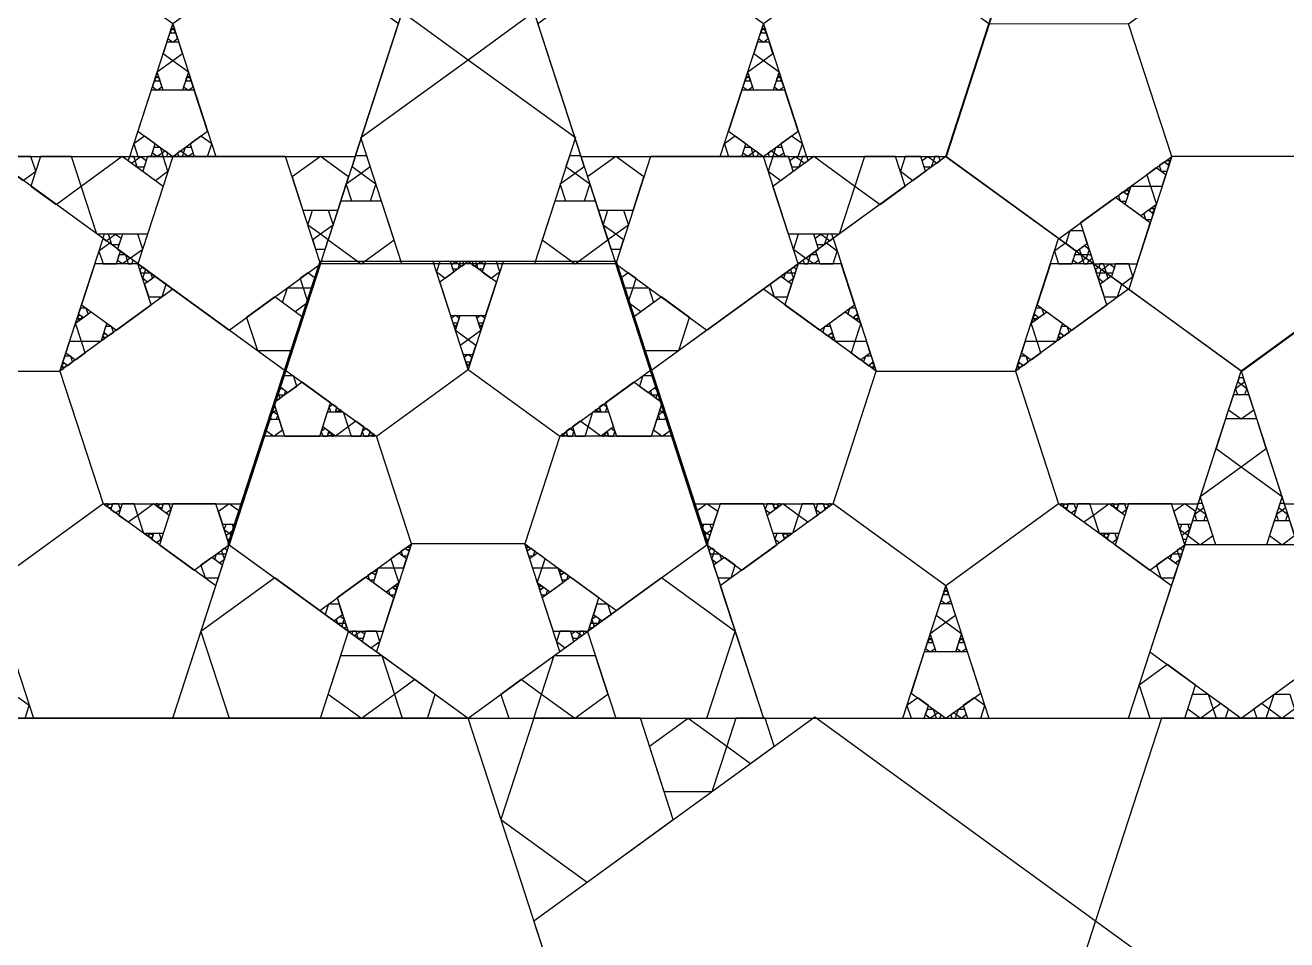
# Model space of a CAD drawing. Header units: inches. Extents: x -578 to 126, y -85 to 118.
# Drawn here: x -349.95 to -327.31, y -20.01 to -3.6 of the extents above; entities that cross this region are included whole.
import ezdxf

# ---------------------------------------------------------------- set-up
doc = ezdxf.new("R2010")
doc.units = ezdxf.units.IN
doc.header["$MEASUREMENT"] = 0
doc.layers.add('drawing', color=7, linetype='Continuous')

msp = doc.modelspace()

# ---------------------------------------------------------------- linework, layer by layer
for points in [[(-324.85, 0.275), (-322.825, -5.956), (-328.125, -9.807), (-333.425, -5.956), (-331.401, 0.275)], [(-328.123, -2.104), (-326.097, -3.572), (-326.868, -5.953), (-329.37, -5.956), (-330.146, -3.577)], [(-351.828, -9.806), (-349.325, -9.806), (-348.552, -12.186), (-350.577, -13.657), (-352.601, -12.186)], [(-340.355, -10.972), (-340.984, -12.906), (-343.018, -12.906), (-343.647, -10.972), (-342.001, -9.776)], [(-332.174, -9.807), (-331.401, -12.186), (-333.425, -13.657), (-335.45, -12.186), (-334.676, -9.807)]]:
    msp.add_lwpolyline(points, close=True)
at = {"layer": 'drawing'}
for points in [[(-305.674, 26.668), (-342.001, 53.061), (-378.328, 26.668), (-364.452, -16.037), (-319.55, -16.037)], [(-305.674, 26.668), (-342.001, 53.061), (-378.328, 26.668), (-364.452, -16.037), (-319.55, -16.037)], [(-355.877, 10.356), (-369.752, 0.275), (-364.452, -16.037), (-347.301, -16.037), (-342.001, 0.275)], [(-355.877, 10.356), (-369.752, 0.275), (-364.452, -16.037), (-347.301, -16.037), (-342.001, 0.275)], [(-342.001, 0.275), (-336.701, -16.037), (-319.55, -16.037), (-314.249, 0.275), (-328.125, 10.356)], [(-328.125, 10.356), (-342.001, 0.275), (-336.701, -16.037), (-319.55, -16.037), (-314.249, 0.275)], [(-350.577, -5.956), (-344.025, -5.956), (-342.001, 0.275), (-347.301, 4.126), (-352.601, 0.275)], [(-350.577, -5.956), (-344.025, -5.956), (-342.001, 0.275), (-347.301, 4.126), (-352.601, 0.275)], [(-331.401, 0.275), (-336.701, 4.126), (-342.001, 0.275), (-339.977, -5.956), (-333.425, -5.956)], [(-331.401, 0.275), (-336.701, 4.126), (-342.001, 0.275), (-339.977, -5.956), (-333.425, -5.956)], [(-331.402, 0.273), (-333.419, -5.96), (-328.115, -9.805), (-322.819, -5.949), (-324.85, 0.28)], [(-343.182, -3.36), (-342.001, -4.218), (-340.819, -3.36), (-341.271, -1.971), (-342.731, -1.971)], [(-349.325, -2.105), (-351.35, -3.576), (-350.577, -5.956), (-348.074, -5.956), (-347.301, -3.576)], [(-347.301, -3.576), (-346.528, -5.956), (-344.025, -5.956), (-343.252, -3.576), (-345.277, -2.105)], [(-338.725, -2.105), (-340.75, -3.576), (-339.977, -5.956), (-337.474, -5.956), (-336.701, -3.576)], [(-336.701, -3.576), (-335.928, -5.956), (-333.425, -5.956), (-332.652, -3.576), (-334.676, -2.105)], [(-347.325, -3.649), (-347.301, -3.666), (-347.277, -3.649), (-347.286, -3.621), (-347.316, -3.621)], [(-336.725, -3.649), (-336.701, -3.666), (-336.677, -3.649), (-336.686, -3.621), (-336.716, -3.621)], [(-330.146, -3.577), (-332.649, -3.579), (-333.419, -5.96), (-331.393, -7.429), (-329.37, -5.956)], [(-347.387, -3.841), (-347.301, -3.904), (-347.215, -3.841), (-347.248, -3.74), (-347.354, -3.74)], [(-347.34, -3.694), (-347.301, -3.666), (-347.262, -3.694), (-347.277, -3.74), (-347.325, -3.74)], [(-336.787, -3.841), (-336.701, -3.904), (-336.615, -3.841), (-336.648, -3.74), (-336.754, -3.74)], [(-336.74, -3.694), (-336.701, -3.666), (-336.662, -3.694), (-336.677, -3.74), (-336.725, -3.74)], [(-347.473, -4.106), (-347.301, -4.231), (-347.129, -4.106), (-347.194, -3.904), (-347.408, -3.904)], [(-336.873, -4.106), (-336.701, -4.231), (-336.529, -4.106), (-336.594, -3.904), (-336.807, -3.904)], [(-347.582, -4.436), (-347.301, -4.231), (-347.02, -4.436), (-347.127, -4.766), (-347.475, -4.766)], [(-343.927, -5.617), (-342.001, -4.218), (-340.075, -5.617), (-340.811, -7.881), (-343.191, -7.881)], [(-336.982, -4.436), (-336.701, -4.231), (-336.42, -4.436), (-336.527, -4.766), (-336.875, -4.766)], [(-347.62, -4.556), (-347.581, -4.528), (-347.542, -4.556), (-347.557, -4.602), (-347.605, -4.602)], [(-347.605, -4.511), (-347.581, -4.528), (-347.557, -4.511), (-347.566, -4.483), (-347.596, -4.483)], [(-347.06, -4.556), (-347.021, -4.528), (-346.982, -4.556), (-346.997, -4.602), (-347.045, -4.602)], [(-347.045, -4.511), (-347.021, -4.528), (-346.997, -4.511), (-347.006, -4.483), (-347.036, -4.483)], [(-337.02, -4.556), (-336.981, -4.528), (-336.942, -4.556), (-336.957, -4.602), (-337.005, -4.602)], [(-337.005, -4.511), (-336.981, -4.528), (-336.957, -4.511), (-336.966, -4.483), (-336.996, -4.483)], [(-336.459, -4.556), (-336.421, -4.528), (-336.382, -4.556), (-336.397, -4.602), (-336.445, -4.602)], [(-336.445, -4.511), (-336.421, -4.528), (-336.397, -4.511), (-336.406, -4.483), (-336.435, -4.483)], [(-347.667, -4.703), (-347.581, -4.766), (-347.495, -4.703), (-347.528, -4.602), (-347.634, -4.602)], [(-347.107, -4.703), (-347.021, -4.766), (-346.935, -4.703), (-346.968, -4.602), (-347.074, -4.602)], [(-337.067, -4.703), (-336.981, -4.766), (-336.895, -4.703), (-336.928, -4.602), (-337.034, -4.602)], [(-336.507, -4.703), (-336.421, -4.766), (-336.335, -4.703), (-336.368, -4.602), (-336.474, -4.602)], [(-347.927, -5.501), (-347.301, -5.956), (-346.675, -5.501), (-346.914, -4.766), (-347.688, -4.766)], [(-337.327, -5.501), (-336.701, -5.956), (-336.075, -5.501), (-336.314, -4.766), (-337.088, -4.766)], [(-337.327, -5.501), (-336.701, -5.956), (-336.075, -5.501), (-336.314, -4.766), (-337.088, -4.766)], [(-347.807, -5.588), (-348, -5.728), (-347.927, -5.956), (-347.688, -5.956), (-347.614, -5.728)], [(-346.675, -5.956), (-346.602, -5.728), (-346.795, -5.588), (-346.988, -5.728), (-346.914, -5.956)], [(-337.207, -5.588), (-337.4, -5.729), (-337.327, -5.956), (-337.088, -5.956), (-337.014, -5.729)], [(-336.075, -5.956), (-336.001, -5.729), (-336.195, -5.588), (-336.388, -5.729), (-336.314, -5.956)], [(-347.527, -5.791), (-347.494, -5.893), (-347.58, -5.956), (-347.667, -5.893), (-347.634, -5.791)], [(-347.44, -5.854), (-347.494, -5.893), (-347.473, -5.956), (-347.407, -5.956), (-347.387, -5.893)], [(-347.129, -5.956), (-347.108, -5.893), (-347.162, -5.854), (-347.215, -5.893), (-347.195, -5.956)], [(-347.022, -5.956), (-347.108, -5.893), (-347.075, -5.791), (-346.968, -5.791), (-346.935, -5.893)], [(-336.927, -5.791), (-336.894, -5.893), (-336.98, -5.956), (-337.067, -5.893), (-337.034, -5.791)], [(-336.84, -5.854), (-336.894, -5.893), (-336.873, -5.956), (-336.807, -5.956), (-336.787, -5.893)], [(-336.529, -5.956), (-336.508, -5.893), (-336.562, -5.854), (-336.615, -5.893), (-336.594, -5.956)], [(-336.421, -5.956), (-336.508, -5.893), (-336.475, -5.791), (-336.368, -5.791), (-336.335, -5.893)], [(-355.877, -9.806), (-353.852, -16.037), (-347.301, -16.037), (-345.277, -9.806), (-350.577, -5.956)], [(-355.877, -9.806), (-353.852, -16.037), (-347.301, -16.037), (-345.277, -9.806), (-350.577, -5.956)], [(-349.325, -9.806), (-348.552, -7.427), (-350.577, -5.956), (-352.601, -7.427), (-351.828, -9.806)], [(-349.986, -6.385), (-349.761, -6.221), (-349.847, -5.956), (-350.126, -5.956), (-350.212, -6.221)], [(-349.396, -6.814), (-348.944, -6.486), (-349.117, -5.956), (-349.675, -5.956), (-349.847, -6.486)], [(-348.663, -7.351), (-348.944, -6.486), (-348.209, -5.952), (-347.473, -6.486), (-347.754, -7.351)], [(-348.041, -6.074), (-347.978, -6.029), (-348.002, -5.956), (-348.079, -5.956), (-348.103, -6.029)], [(-347.94, -6.148), (-347.978, -6.029), (-347.877, -5.955), (-347.776, -6.029), (-347.815, -6.148)], [(-346.289, -9.071), (-344.651, -7.881), (-345.277, -5.956), (-347.301, -5.956), (-347.927, -7.881)], [(-346.289, -9.071), (-344.651, -7.881), (-345.277, -5.956), (-347.301, -5.956), (-347.927, -7.881)], [(-347.613, -6.385), (-347.387, -6.221), (-347.473, -5.956), (-347.752, -5.956), (-347.838, -6.221)], [(-344.145, -6.323), (-344.651, -5.956), (-345.157, -6.323), (-344.964, -6.918), (-344.338, -6.918)], [(-344.084, -6.135), (-343.921, -6.253), (-343.758, -6.135), (-343.82, -5.944), (-344.022, -5.944)], [(-340.244, -6.135), (-340.081, -6.253), (-339.918, -6.135), (-339.98, -5.944), (-340.181, -5.944)], [(-338.845, -6.323), (-339.351, -5.956), (-339.857, -6.323), (-339.664, -6.918), (-339.038, -6.918)], [(-338.725, -5.956), (-339.351, -7.881), (-337.713, -9.071), (-336.075, -7.881), (-336.701, -5.956)], [(-338.725, -5.956), (-339.351, -7.881), (-337.713, -9.071), (-336.075, -7.881), (-336.701, -5.956)], [(-333.425, -5.956), (-338.725, -9.807), (-336.701, -16.037), (-330.15, -16.037), (-328.125, -9.807)], [(-333.425, -5.956), (-338.725, -9.807), (-336.701, -16.037), (-330.15, -16.037), (-328.125, -9.807)], [(-336.529, -5.956), (-336.615, -6.221), (-336.389, -6.385), (-336.164, -6.221), (-336.25, -5.956)], [(-335.793, -5.952), (-335.058, -6.486), (-335.338, -7.351), (-336.248, -7.351), (-336.529, -6.486)], [(-336.125, -5.955), (-336.023, -6.029), (-336.062, -6.148), (-336.187, -6.148), (-336.226, -6.029)], [(-336, -5.956), (-336.023, -6.029), (-335.961, -6.074), (-335.899, -6.029), (-335.923, -5.956)], [(-332.174, -9.807), (-331.401, -7.427), (-333.425, -5.956), (-335.45, -7.427), (-334.676, -9.807)], [(-334.885, -5.956), (-335.058, -6.486), (-334.606, -6.814), (-334.155, -6.486), (-334.327, -5.956)], [(-334.155, -5.956), (-334.241, -6.221), (-334.016, -6.385), (-333.79, -6.221), (-333.876, -5.956)], [(-333.751, -5.955), (-333.65, -6.029), (-333.689, -6.148), (-333.814, -6.148), (-333.853, -6.029)], [(-333.626, -5.956), (-333.65, -6.029), (-333.588, -6.074), (-333.526, -6.029), (-333.549, -5.956)], [(-329.37, -5.956), (-330.141, -8.336), (-328.115, -9.805), (-326.092, -8.332), (-326.868, -5.953)], [(-329.596, -6.12), (-329.563, -6.221), (-329.456, -6.221), (-329.423, -6.12), (-329.51, -6.057)], [(-329.471, -6.029), (-329.423, -6.029), (-329.409, -6.074), (-329.447, -6.102), (-329.486, -6.074)], [(-329.432, -6.001), (-329.423, -6.029), (-329.394, -6.029), (-329.385, -6.001), (-329.409, -5.984)], [(-328.125, -9.807), (-326.101, -16.037), (-319.55, -16.037), (-317.525, -9.807), (-322.825, -5.956)], [(-328.125, -9.807), (-326.101, -16.037), (-319.55, -16.037), (-317.525, -9.807), (-322.825, -5.956)], [(-344.186, -6.446), (-343.921, -6.253), (-343.656, -6.446), (-343.757, -6.758), (-344.085, -6.758)], [(-340.346, -6.446), (-340.081, -6.253), (-339.816, -6.446), (-339.917, -6.758), (-340.245, -6.758)], [(-329.821, -6.284), (-329.755, -6.487), (-329.542, -6.486), (-329.476, -6.284), (-329.649, -6.159)], [(-330.204, -6.563), (-330.156, -6.563), (-330.141, -6.608), (-330.18, -6.636), (-330.219, -6.608)], [(-330.102, -6.487), (-329.755, -6.487), (-329.648, -6.817), (-329.928, -7.021), (-330.209, -6.817)], [(-330.165, -6.535), (-330.156, -6.563), (-330.127, -6.562), (-330.118, -6.535), (-330.142, -6.517)], [(-344.512, -7.452), (-343.921, -7.881), (-343.33, -7.452), (-343.556, -6.758), (-344.286, -6.758)], [(-340.671, -7.452), (-340.081, -7.881), (-339.49, -7.452), (-339.716, -6.758), (-340.446, -6.758)], [(-331.007, -7.147), (-330.767, -7.883), (-329.994, -7.882), (-329.756, -7.146), (-330.382, -6.692)], [(-331.007, -7.147), (-330.767, -7.883), (-329.994, -7.882), (-329.756, -7.146), (-330.382, -6.692)], [(-330.329, -6.654), (-330.296, -6.755), (-330.189, -6.755), (-330.156, -6.653), (-330.243, -6.591)], [(-344.424, -7.186), (-344.651, -7.351), (-344.878, -7.186), (-344.791, -6.918), (-344.51, -6.918)], [(-339.124, -7.186), (-339.351, -7.351), (-339.578, -7.186), (-339.491, -6.918), (-339.21, -6.918)], [(-329.875, -6.982), (-329.842, -7.084), (-329.736, -7.084), (-329.703, -6.982), (-329.789, -6.92)], [(-329.75, -6.891), (-329.703, -6.891), (-329.688, -6.937), (-329.726, -6.965), (-329.765, -6.937)], [(-329.712, -6.863), (-329.703, -6.891), (-329.673, -6.891), (-329.664, -6.863), (-329.688, -6.846)], [(-348.494, -7.469), (-348.432, -7.424), (-348.455, -7.351), (-348.532, -7.351), (-348.556, -7.424)], [(-348.393, -7.543), (-348.432, -7.424), (-348.33, -7.35), (-348.229, -7.424), (-348.268, -7.543)], [(-348.066, -7.78), (-347.84, -7.616), (-347.927, -7.351), (-348.205, -7.351), (-348.292, -7.616)], [(-344.512, -7.452), (-344.651, -7.351), (-344.79, -7.452), (-344.737, -7.616), (-344.565, -7.616)], [(-339.212, -7.452), (-339.351, -7.351), (-339.49, -7.452), (-339.437, -7.616), (-339.265, -7.616)], [(-336.075, -7.351), (-336.161, -7.616), (-335.936, -7.78), (-335.71, -7.616), (-335.797, -7.351)], [(-335.671, -7.35), (-335.57, -7.424), (-335.609, -7.543), (-335.734, -7.543), (-335.773, -7.424)], [(-335.546, -7.351), (-335.57, -7.424), (-335.508, -7.469), (-335.446, -7.424), (-335.47, -7.351)], [(-330.961, -7.288), (-331.2, -7.288), (-331.274, -7.515), (-331.08, -7.656), (-330.887, -7.515)], [(-348.433, -7.513), (-348.626, -7.654), (-348.552, -7.881), (-348.313, -7.881), (-348.239, -7.654)], [(-335.45, -7.881), (-335.376, -7.654), (-335.569, -7.513), (-335.763, -7.654), (-335.689, -7.881)], [(-331.281, -7.513), (-331.475, -7.654), (-331.401, -7.881), (-331.162, -7.881), (-331.088, -7.654)], [(-330.853, -7.617), (-330.886, -7.719), (-330.994, -7.719), (-331.027, -7.617), (-330.94, -7.554)], [(-347.688, -8.617), (-347.927, -7.881), (-348.7, -7.881), (-348.939, -8.617), (-348.313, -9.071)], [(-347.688, -8.617), (-347.927, -7.881), (-348.7, -7.881), (-348.939, -8.617), (-348.313, -9.071)], [(-348.152, -7.716), (-348.119, -7.819), (-348.206, -7.882), (-348.293, -7.819), (-348.26, -7.716)], [(-348.066, -7.78), (-348.119, -7.819), (-348.099, -7.881), (-348.033, -7.881), (-348.013, -7.819)], [(-339.338, -7.841), (-344.664, -7.841), (-346.31, -12.906), (-342.001, -16.037), (-337.692, -12.906)], [(-346.289, -12.922), (-342.001, -16.037), (-337.713, -12.922), (-339.351, -7.881), (-344.651, -7.881)], [(-346.289, -12.922), (-342.001, -16.037), (-337.713, -12.922), (-339.351, -7.881), (-344.651, -7.881)], [(-342.001, -9.776), (-342.63, -7.841), (-344.664, -7.841), (-345.293, -9.776), (-343.647, -10.972)], [(-342.51, -7.841), (-342.57, -8.026), (-342.412, -8.14), (-342.255, -8.026), (-342.315, -7.841)], [(-341.492, -8.211), (-342.001, -7.841), (-342.51, -8.211), (-342.315, -8.809), (-341.687, -8.809)], [(-342.228, -7.841), (-342.158, -7.892), (-342.185, -7.975), (-342.272, -7.975), (-342.299, -7.892)], [(-342.141, -7.841), (-342.158, -7.892), (-342.114, -7.924), (-342.071, -7.892), (-342.088, -7.841)], [(-340.355, -10.972), (-338.709, -9.776), (-339.338, -7.841), (-341.372, -7.841), (-342.001, -9.776)], [(-341.888, -7.924), (-341.844, -7.892), (-341.861, -7.841), (-341.914, -7.841), (-341.931, -7.892)], [(-341.817, -7.975), (-341.844, -7.892), (-341.774, -7.841), (-341.703, -7.892), (-341.73, -7.975)], [(-341.59, -8.14), (-341.432, -8.026), (-341.492, -7.841), (-341.687, -7.841), (-341.747, -8.026)], [(-335.302, -7.881), (-336.075, -7.881), (-336.314, -8.617), (-335.689, -9.071), (-335.063, -8.617)], [(-335.903, -7.881), (-335.883, -7.819), (-335.936, -7.78), (-335.989, -7.819), (-335.969, -7.881)], [(-335.796, -7.882), (-335.883, -7.819), (-335.85, -7.716), (-335.742, -7.716), (-335.709, -7.819)], [(-330.536, -8.617), (-330.775, -7.881), (-331.549, -7.881), (-331.787, -8.617), (-331.162, -9.071)], [(-330.536, -8.617), (-330.775, -7.881), (-331.549, -7.881), (-331.787, -8.617), (-331.162, -9.071)], [(-331.001, -7.716), (-330.968, -7.819), (-331.055, -7.882), (-331.142, -7.819), (-331.108, -7.716)], [(-330.915, -7.78), (-330.968, -7.819), (-330.948, -7.881), (-330.882, -7.881), (-330.861, -7.819)], [(-330.821, -7.719), (-330.886, -7.719), (-330.907, -7.782), (-330.853, -7.82), (-330.8, -7.781)], [(-330.628, -7.984), (-330.574, -7.945), (-330.595, -7.882), (-330.661, -7.883), (-330.681, -7.945)], [(-330.541, -8.047), (-330.574, -7.945), (-330.488, -7.882), (-330.401, -7.945), (-330.434, -8.047)], [(-330.261, -8.25), (-330.068, -8.109), (-330.142, -7.882), (-330.381, -7.882), (-330.454, -8.11)], [(-347.873, -8.045), (-347.808, -8.045), (-347.787, -7.982), (-347.84, -7.944), (-347.894, -7.982)], [(-347.841, -8.147), (-347.808, -8.045), (-347.7, -8.045), (-347.667, -8.147), (-347.754, -8.21)], [(-347.733, -8.476), (-347.494, -8.476), (-347.42, -8.249), (-347.614, -8.108), (-347.807, -8.249)], [(-345.016, -8.146), (-344.963, -8.31), (-344.79, -8.31), (-344.737, -8.146), (-344.877, -8.045)], [(-339.212, -8.31), (-339.039, -8.31), (-338.986, -8.146), (-339.125, -8.045), (-339.265, -8.146)], [(-336.581, -8.249), (-336.508, -8.476), (-336.269, -8.476), (-336.195, -8.249), (-336.388, -8.108)], [(-336.302, -8.045), (-336.194, -8.045), (-336.161, -8.147), (-336.248, -8.21), (-336.335, -8.147)], [(-336.215, -7.982), (-336.194, -8.045), (-336.129, -8.045), (-336.108, -7.982), (-336.161, -7.944)], [(-330.722, -8.045), (-330.656, -8.045), (-330.636, -7.982), (-330.689, -7.944), (-330.742, -7.982)], [(-330.689, -8.147), (-330.656, -8.045), (-330.549, -8.045), (-330.516, -8.147), (-330.603, -8.21)], [(-330.582, -8.476), (-330.343, -8.476), (-330.269, -8.249), (-330.462, -8.108), (-330.656, -8.249)], [(-348.552, -12.186), (-346.05, -12.186), (-345.277, -9.806), (-347.301, -8.336), (-349.325, -9.806)], [(-345.244, -8.31), (-344.963, -8.31), (-344.876, -8.577), (-345.103, -8.743), (-345.33, -8.577)], [(-339.126, -8.577), (-339.039, -8.31), (-338.758, -8.31), (-338.671, -8.577), (-338.899, -8.743)], [(-334.676, -9.807), (-336.701, -8.336), (-338.725, -9.807), (-337.952, -12.186), (-335.45, -12.186)], [(-331.401, -12.186), (-328.898, -12.186), (-328.125, -9.807), (-330.15, -8.336), (-332.174, -9.807)], [(-324.076, -9.807), (-326.101, -8.336), (-328.125, -9.807), (-327.352, -12.186), (-324.85, -12.186)], [(-345.976, -8.844), (-345.783, -9.439), (-345.157, -9.439), (-344.964, -8.844), (-345.47, -8.476)], [(-338.845, -9.439), (-338.219, -9.439), (-338.026, -8.844), (-338.532, -8.476), (-339.038, -8.844)], [(-348.593, -9.276), (-348.94, -9.276), (-349.047, -8.946), (-348.767, -8.742), (-348.486, -8.946)], [(-348.944, -8.871), (-348.992, -8.871), (-349.007, -8.826), (-348.968, -8.798), (-348.93, -8.826)], [(-348.82, -8.78), (-348.853, -8.679), (-348.959, -8.679), (-348.992, -8.78), (-348.906, -8.843)], [(-342.159, -8.859), (-342.229, -8.809), (-342.299, -8.859), (-342.272, -8.942), (-342.185, -8.942)], [(-341.773, -9.077), (-342.001, -9.243), (-342.229, -9.077), (-342.142, -8.809), (-341.86, -8.809)], [(-341.703, -8.859), (-341.773, -8.809), (-341.843, -8.859), (-341.817, -8.942), (-341.73, -8.942)], [(-334.954, -8.946), (-335.062, -9.276), (-335.409, -9.276), (-335.516, -8.946), (-335.235, -8.742)], [(-335.043, -8.679), (-335.149, -8.679), (-335.182, -8.78), (-335.096, -8.843), (-335.01, -8.78)], [(-334.995, -8.826), (-335.01, -8.871), (-335.057, -8.871), (-335.072, -8.826), (-335.034, -8.798)], [(-331.442, -9.276), (-331.789, -9.276), (-331.896, -8.946), (-331.615, -8.742), (-331.334, -8.946)], [(-331.793, -8.871), (-331.841, -8.871), (-331.856, -8.826), (-331.817, -8.798), (-331.778, -8.826)], [(-331.668, -8.78), (-331.701, -8.679), (-331.808, -8.679), (-331.841, -8.78), (-331.755, -8.843)], [(-348.983, -8.899), (-348.992, -8.871), (-349.022, -8.871), (-349.031, -8.899), (-349.007, -8.916)], [(-348.366, -9.11), (-348.399, -9.008), (-348.506, -9.008), (-348.539, -9.11), (-348.453, -9.172)], [(-342.197, -8.979), (-342.229, -9.002), (-342.26, -8.979), (-342.248, -8.942), (-342.209, -8.942)], [(-342.209, -9.016), (-342.229, -9.002), (-342.248, -9.016), (-342.241, -9.038), (-342.217, -9.038)], [(-341.742, -8.979), (-341.773, -9.002), (-341.805, -8.979), (-341.793, -8.942), (-341.754, -8.942)], [(-341.754, -9.016), (-341.773, -9.002), (-341.793, -9.016), (-341.785, -9.038), (-341.761, -9.038)], [(-335.496, -9.008), (-335.603, -9.008), (-335.635, -9.11), (-335.549, -9.172), (-335.463, -9.11)], [(-334.98, -8.871), (-335.01, -8.871), (-335.019, -8.899), (-334.995, -8.916), (-334.971, -8.899)], [(-331.832, -8.899), (-331.841, -8.871), (-331.87, -8.871), (-331.879, -8.899), (-331.856, -8.916)], [(-331.215, -9.11), (-331.248, -9.008), (-331.355, -9.008), (-331.387, -9.11), (-331.301, -9.172)], [(-348.874, -9.479), (-348.94, -9.276), (-349.153, -9.276), (-349.219, -9.479), (-349.047, -9.604)], [(-348.53, -9.228), (-348.539, -9.201), (-348.568, -9.201), (-348.577, -9.228), (-348.554, -9.246)], [(-348.491, -9.201), (-348.539, -9.201), (-348.554, -9.155), (-348.515, -9.127), (-348.476, -9.155)], [(-341.861, -9.345), (-342.001, -9.243), (-342.141, -9.345), (-342.088, -9.51), (-341.914, -9.51)], [(-335.448, -9.155), (-335.463, -9.201), (-335.511, -9.201), (-335.526, -9.155), (-335.487, -9.127)], [(-335.434, -9.201), (-335.463, -9.201), (-335.472, -9.229), (-335.448, -9.246), (-335.425, -9.229)], [(-334.849, -9.276), (-335.062, -9.276), (-335.128, -9.479), (-334.955, -9.604), (-334.783, -9.479)], [(-331.723, -9.479), (-331.789, -9.276), (-332.002, -9.276), (-332.068, -9.479), (-331.895, -9.604)], [(-331.379, -9.229), (-331.388, -9.201), (-331.417, -9.201), (-331.426, -9.229), (-331.402, -9.246)], [(-331.34, -9.201), (-331.388, -9.201), (-331.402, -9.155), (-331.364, -9.127), (-331.325, -9.155)], [(-341.931, -9.56), (-342.001, -9.51), (-342.071, -9.56), (-342.044, -9.643), (-341.958, -9.643)], [(-349.263, -9.761), (-349.272, -9.733), (-349.302, -9.733), (-349.311, -9.761), (-349.287, -9.779)], [(-349.225, -9.733), (-349.272, -9.733), (-349.287, -9.688), (-349.249, -9.66), (-349.21, -9.688)], [(-349.1, -9.643), (-349.133, -9.541), (-349.239, -9.541), (-349.272, -9.643), (-349.186, -9.705)], [(-341.97, -9.68), (-342.001, -9.703), (-342.032, -9.68), (-342.02, -9.643), (-341.982, -9.643)], [(-341.982, -9.717), (-342.001, -9.703), (-342.02, -9.717), (-342.013, -9.739), (-341.989, -9.739)], [(-334.763, -9.541), (-334.869, -9.541), (-334.902, -9.643), (-334.816, -9.705), (-334.73, -9.643)], [(-334.715, -9.688), (-334.73, -9.733), (-334.777, -9.733), (-334.792, -9.688), (-334.753, -9.66)], [(-334.7, -9.733), (-334.73, -9.733), (-334.739, -9.761), (-334.715, -9.779), (-334.691, -9.761)], [(-332.112, -9.761), (-332.121, -9.733), (-332.15, -9.733), (-332.159, -9.761), (-332.136, -9.779)], [(-332.073, -9.733), (-332.121, -9.733), (-332.136, -9.688), (-332.097, -9.66), (-332.058, -9.688)], [(-331.949, -9.643), (-331.982, -9.541), (-332.088, -9.541), (-332.121, -9.643), (-332.035, -9.705)], [(-345.075, -10.075), (-345.135, -9.89), (-345.33, -9.89), (-345.39, -10.075), (-345.233, -10.189)], [(-338.672, -9.89), (-338.867, -9.89), (-338.927, -10.075), (-338.769, -10.189), (-338.612, -10.075)], [(-328.187, -9.998), (-328.125, -10.043), (-328.063, -9.998), (-328.087, -9.925), (-328.164, -9.925)], [(-344.978, -10.004), (-345.487, -10.374), (-345.293, -10.972), (-344.664, -10.972), (-344.47, -10.374)], [(-344.978, -10.004), (-345.487, -10.374), (-345.293, -10.972), (-344.664, -10.972), (-344.47, -10.374)], [(-345.303, -10.241), (-345.39, -10.241), (-345.417, -10.158), (-345.346, -10.106), (-345.276, -10.158)], [(-338.709, -10.972), (-338.515, -10.374), (-339.024, -10.004), (-339.532, -10.374), (-339.338, -10.972)], [(-338.709, -10.972), (-338.515, -10.374), (-339.024, -10.004), (-339.532, -10.374), (-339.338, -10.972)], [(-338.585, -10.158), (-338.612, -10.241), (-338.699, -10.241), (-338.726, -10.158), (-338.656, -10.106)], [(-328.226, -10.116), (-328.125, -10.043), (-328.024, -10.116), (-328.063, -10.235), (-328.188, -10.235)], [(-345.374, -10.291), (-345.39, -10.241), (-345.444, -10.241), (-345.46, -10.291), (-345.417, -10.323)], [(-344.426, -10.405), (-344.496, -10.456), (-344.47, -10.539), (-344.383, -10.539), (-344.356, -10.456)], [(-339.532, -10.539), (-339.506, -10.456), (-339.576, -10.405), (-339.646, -10.456), (-339.619, -10.539)], [(-338.558, -10.241), (-338.612, -10.241), (-338.628, -10.291), (-338.585, -10.323), (-338.542, -10.291)], [(-328.351, -10.501), (-328.125, -10.664), (-327.9, -10.501), (-327.986, -10.235), (-328.265, -10.235)], [(-345.557, -10.59), (-345.487, -10.539), (-345.416, -10.59), (-345.443, -10.673), (-345.531, -10.673)], [(-345.53, -10.507), (-345.487, -10.539), (-345.444, -10.507), (-345.46, -10.456), (-345.514, -10.456)], [(-344.241, -10.539), (-344.154, -10.807), (-344.382, -10.973), (-344.61, -10.807), (-344.523, -10.539)], [(-344.325, -10.479), (-344.313, -10.516), (-344.344, -10.539), (-344.376, -10.516), (-344.364, -10.479)], [(-344.294, -10.502), (-344.313, -10.516), (-344.305, -10.539), (-344.282, -10.539), (-344.274, -10.516)], [(-339.62, -10.973), (-339.848, -10.807), (-339.761, -10.539), (-339.479, -10.539), (-339.392, -10.807)], [(-339.697, -10.539), (-339.689, -10.516), (-339.708, -10.502), (-339.728, -10.516), (-339.72, -10.539)], [(-339.658, -10.539), (-339.689, -10.516), (-339.677, -10.479), (-339.638, -10.479), (-339.626, -10.516)], [(-338.586, -10.59), (-338.515, -10.539), (-338.445, -10.59), (-338.472, -10.673), (-338.559, -10.673)], [(-338.558, -10.507), (-338.515, -10.539), (-338.472, -10.507), (-338.488, -10.456), (-338.542, -10.456)], [(-345.644, -10.858), (-345.487, -10.972), (-345.33, -10.858), (-345.39, -10.673), (-345.584, -10.673)], [(-344.567, -10.838), (-344.637, -10.889), (-344.61, -10.972), (-344.524, -10.972), (-344.497, -10.889)], [(-344.014, -10.705), (-344.154, -10.807), (-344.1, -10.972), (-343.927, -10.972), (-343.873, -10.807)], [(-343.83, -10.839), (-343.9, -10.889), (-343.873, -10.972), (-343.787, -10.972), (-343.76, -10.889)], [(-340.129, -10.972), (-340.102, -10.889), (-340.172, -10.839), (-340.242, -10.889), (-340.215, -10.972)], [(-339.902, -10.972), (-339.848, -10.807), (-339.988, -10.705), (-340.129, -10.807), (-340.075, -10.972)], [(-339.392, -10.972), (-339.365, -10.889), (-339.435, -10.838), (-339.505, -10.889), (-339.478, -10.972)], [(-338.672, -10.858), (-338.515, -10.972), (-338.358, -10.858), (-338.418, -10.673), (-338.612, -10.673)], [(-328.576, -11.195), (-328.125, -11.523), (-327.674, -11.195), (-327.846, -10.664), (-328.404, -10.664)], [(-343.647, -10.972), (-345.681, -10.972), (-346.31, -12.906), (-344.664, -14.102), (-343.018, -12.906)], [(-344.466, -10.912), (-344.454, -10.949), (-344.485, -10.972), (-344.517, -10.949), (-344.505, -10.912)], [(-344.434, -10.935), (-344.454, -10.949), (-344.446, -10.972), (-344.422, -10.972), (-344.415, -10.949)], [(-343.729, -10.912), (-343.717, -10.949), (-343.748, -10.972), (-343.78, -10.949), (-343.767, -10.912)], [(-343.697, -10.935), (-343.717, -10.949), (-343.709, -10.972), (-343.685, -10.972), (-343.678, -10.949)], [(-340.984, -12.906), (-339.338, -14.102), (-337.692, -12.906), (-338.321, -10.972), (-340.355, -10.972)], [(-340.293, -10.972), (-340.285, -10.949), (-340.305, -10.935), (-340.324, -10.949), (-340.317, -10.972)], [(-340.254, -10.972), (-340.285, -10.949), (-340.273, -10.912), (-340.235, -10.912), (-340.223, -10.949)], [(-339.556, -10.972), (-339.548, -10.949), (-339.568, -10.935), (-339.587, -10.949), (-339.58, -10.972)], [(-339.517, -10.972), (-339.548, -10.949), (-339.536, -10.912), (-339.498, -10.912), (-339.485, -10.949)], [(-328.861, -12.057), (-328.125, -11.523), (-327.39, -12.057), (-327.671, -12.922), (-328.58, -12.922)], [(-350.577, -13.657), (-349.803, -16.037), (-347.301, -16.037), (-346.528, -13.657), (-348.552, -12.186)], [(-348.49, -12.231), (-348.466, -12.214), (-348.475, -12.186), (-348.505, -12.186), (-348.514, -12.214)], [(-348.452, -12.26), (-348.466, -12.214), (-348.428, -12.186), (-348.389, -12.214), (-348.404, -12.26)], [(-348.327, -12.35), (-348.241, -12.288), (-348.273, -12.186), (-348.38, -12.186), (-348.413, -12.288)], [(-348.101, -12.514), (-347.929, -12.389), (-347.995, -12.186), (-348.208, -12.186), (-348.273, -12.389)], [(-347.821, -12.719), (-347.929, -12.389), (-347.648, -12.185), (-347.367, -12.389), (-347.474, -12.719)], [(-347.584, -12.231), (-347.56, -12.214), (-347.569, -12.186), (-347.598, -12.186), (-347.607, -12.214)], [(-347.545, -12.26), (-347.56, -12.214), (-347.521, -12.186), (-347.482, -12.214), (-347.497, -12.26)], [(-346.914, -13.376), (-346.289, -12.922), (-346.528, -12.186), (-347.301, -12.186), (-347.54, -12.922)], [(-346.914, -13.376), (-346.289, -12.922), (-346.528, -12.186), (-347.301, -12.186), (-347.54, -12.922)], [(-347.42, -12.35), (-347.334, -12.288), (-347.367, -12.186), (-347.473, -12.186), (-347.506, -12.288)], [(-346.095, -12.327), (-346.289, -12.186), (-346.482, -12.327), (-346.408, -12.554), (-346.169, -12.554)], [(-337.52, -12.327), (-337.713, -12.186), (-337.906, -12.327), (-337.833, -12.554), (-337.594, -12.554)], [(-337.474, -12.186), (-337.713, -12.922), (-337.088, -13.376), (-336.462, -12.922), (-336.701, -12.186)], [(-337.474, -12.186), (-337.713, -12.922), (-337.088, -13.376), (-336.462, -12.922), (-336.701, -12.186)], [(-335.45, -12.186), (-337.474, -13.657), (-336.701, -16.037), (-334.199, -16.037), (-333.425, -13.657)], [(-336.635, -12.186), (-336.668, -12.288), (-336.582, -12.35), (-336.496, -12.288), (-336.529, -12.186)], [(-336.354, -12.185), (-336.073, -12.389), (-336.181, -12.719), (-336.528, -12.719), (-336.635, -12.389)], [(-336.481, -12.186), (-336.442, -12.214), (-336.457, -12.26), (-336.505, -12.26), (-336.52, -12.214)], [(-336.433, -12.186), (-336.442, -12.214), (-336.418, -12.232), (-336.395, -12.214), (-336.404, -12.186)], [(-336.007, -12.186), (-336.073, -12.389), (-335.901, -12.514), (-335.728, -12.389), (-335.794, -12.186)], [(-335.728, -12.186), (-335.761, -12.288), (-335.675, -12.35), (-335.589, -12.288), (-335.622, -12.186)], [(-335.574, -12.186), (-335.536, -12.214), (-335.55, -12.26), (-335.598, -12.26), (-335.613, -12.214)], [(-335.527, -12.186), (-335.536, -12.214), (-335.512, -12.232), (-335.488, -12.214), (-335.497, -12.186)], [(-333.425, -13.657), (-332.652, -16.037), (-330.15, -16.037), (-329.376, -13.657), (-331.401, -12.186)], [(-331.339, -12.232), (-331.315, -12.214), (-331.324, -12.186), (-331.353, -12.186), (-331.362, -12.214)], [(-331.3, -12.26), (-331.315, -12.214), (-331.276, -12.186), (-331.238, -12.214), (-331.252, -12.26)], [(-331.175, -12.35), (-331.089, -12.288), (-331.122, -12.186), (-331.229, -12.186), (-331.261, -12.288)], [(-330.95, -12.514), (-330.777, -12.389), (-330.843, -12.186), (-331.056, -12.186), (-331.122, -12.389)], [(-330.67, -12.719), (-330.777, -12.389), (-330.496, -12.185), (-330.215, -12.389), (-330.323, -12.719)], [(-330.432, -12.232), (-330.408, -12.214), (-330.417, -12.186), (-330.447, -12.186), (-330.456, -12.214)], [(-330.394, -12.26), (-330.408, -12.214), (-330.37, -12.186), (-330.331, -12.214), (-330.346, -12.26)], [(-329.763, -13.376), (-329.137, -12.922), (-329.376, -12.186), (-330.15, -12.186), (-330.389, -12.922)], [(-329.763, -13.376), (-329.137, -12.922), (-329.376, -12.186), (-330.15, -12.186), (-330.389, -12.922)], [(-330.269, -12.35), (-330.183, -12.288), (-330.215, -12.186), (-330.322, -12.186), (-330.355, -12.288)], [(-328.944, -12.327), (-329.137, -12.186), (-329.331, -12.327), (-329.257, -12.554), (-329.018, -12.554)], [(-328.921, -12.255), (-328.859, -12.3), (-328.796, -12.255), (-328.82, -12.182), (-328.897, -12.182)], [(-327.454, -12.255), (-327.392, -12.3), (-327.33, -12.255), (-327.353, -12.182), (-327.43, -12.182)], [(-328.96, -12.374), (-328.859, -12.3), (-328.757, -12.374), (-328.796, -12.493), (-328.921, -12.493)], [(-327.493, -12.374), (-327.392, -12.3), (-327.291, -12.374), (-327.329, -12.493), (-327.454, -12.493)], [(-346.202, -12.656), (-346.289, -12.719), (-346.376, -12.656), (-346.342, -12.554), (-346.235, -12.554)], [(-337.626, -12.656), (-337.713, -12.719), (-337.8, -12.656), (-337.767, -12.554), (-337.659, -12.554)], [(-329.051, -12.656), (-329.137, -12.719), (-329.224, -12.656), (-329.191, -12.554), (-329.084, -12.554)], [(-329.084, -12.758), (-328.859, -12.922), (-328.633, -12.758), (-328.719, -12.493), (-328.998, -12.493)], [(-327.617, -12.758), (-327.392, -12.922), (-327.166, -12.758), (-327.252, -12.493), (-327.531, -12.493)], [(-347.757, -12.764), (-347.733, -12.747), (-347.742, -12.719), (-347.771, -12.719), (-347.78, -12.747)], [(-347.718, -12.793), (-347.733, -12.747), (-347.694, -12.719), (-347.656, -12.747), (-347.67, -12.793)], [(-347.593, -12.883), (-347.507, -12.82), (-347.54, -12.719), (-347.646, -12.719), (-347.679, -12.82)], [(-346.236, -12.758), (-346.289, -12.719), (-346.342, -12.758), (-346.322, -12.821), (-346.256, -12.821)], [(-337.66, -12.758), (-337.713, -12.719), (-337.766, -12.758), (-337.746, -12.821), (-337.68, -12.821)], [(-336.462, -12.719), (-336.495, -12.821), (-336.409, -12.883), (-336.323, -12.821), (-336.355, -12.719)], [(-336.308, -12.719), (-336.269, -12.747), (-336.284, -12.793), (-336.332, -12.793), (-336.346, -12.747)], [(-336.26, -12.719), (-336.269, -12.747), (-336.245, -12.764), (-336.222, -12.747), (-336.231, -12.719)], [(-330.605, -12.764), (-330.582, -12.747), (-330.591, -12.719), (-330.62, -12.719), (-330.629, -12.747)], [(-330.567, -12.793), (-330.582, -12.747), (-330.543, -12.719), (-330.504, -12.747), (-330.519, -12.793)], [(-330.442, -12.883), (-330.356, -12.821), (-330.389, -12.719), (-330.495, -12.719), (-330.528, -12.821)], [(-329.084, -12.758), (-329.137, -12.719), (-329.191, -12.758), (-329.17, -12.821), (-329.105, -12.821)], [(-346.515, -13.086), (-346.408, -13.086), (-346.375, -13.188), (-346.462, -13.251), (-346.548, -13.188)], [(-346.428, -13.023), (-346.408, -13.086), (-346.342, -13.086), (-346.322, -13.023), (-346.375, -12.984)], [(-343.018, -12.906), (-343.647, -14.841), (-342.001, -16.037), (-340.355, -14.841), (-340.984, -12.906)], [(-343.385, -13.173), (-343.331, -13.338), (-343.158, -13.338), (-343.105, -13.173), (-343.245, -13.071)], [(-343.202, -13.04), (-343.175, -13.122), (-343.088, -13.122), (-343.061, -13.04), (-343.131, -12.989)], [(-343.1, -12.966), (-343.061, -12.966), (-343.049, -13.003), (-343.081, -13.026), (-343.112, -13.003)], [(-343.069, -12.943), (-343.061, -12.966), (-343.037, -12.966), (-343.03, -12.943), (-343.049, -12.929)], [(-340.965, -12.966), (-340.941, -12.966), (-340.933, -12.943), (-340.953, -12.929), (-340.972, -12.943)], [(-340.953, -13.003), (-340.941, -12.966), (-340.902, -12.966), (-340.89, -13.003), (-340.921, -13.026)], [(-340.914, -13.122), (-340.827, -13.122), (-340.801, -13.04), (-340.871, -12.989), (-340.941, -13.04)], [(-340.844, -13.338), (-340.671, -13.338), (-340.617, -13.173), (-340.757, -13.071), (-340.897, -13.173)], [(-337.66, -13.086), (-337.594, -13.086), (-337.574, -13.023), (-337.627, -12.984), (-337.68, -13.023)], [(-337.627, -13.188), (-337.594, -13.086), (-337.487, -13.086), (-337.454, -13.188), (-337.54, -13.251)], [(-329.763, -14.847), (-328.125, -16.037), (-326.487, -14.847), (-327.113, -12.922), (-329.137, -12.922)], [(-329.763, -14.847), (-328.125, -16.037), (-326.487, -14.847), (-327.113, -12.922), (-329.137, -12.922)], [(-329.364, -13.086), (-329.257, -13.086), (-329.223, -13.188), (-329.31, -13.251), (-329.397, -13.188)], [(-329.277, -13.023), (-329.257, -13.086), (-329.191, -13.086), (-329.17, -13.023), (-329.224, -12.984)], [(-346.795, -13.289), (-346.721, -13.517), (-346.482, -13.517), (-346.408, -13.289), (-346.602, -13.149)], [(-343.614, -13.338), (-343.331, -13.338), (-343.244, -13.606), (-343.473, -13.772), (-343.701, -13.606)], [(-340.758, -13.606), (-340.671, -13.338), (-340.388, -13.338), (-340.301, -13.606), (-340.529, -13.772)], [(-337.52, -13.517), (-337.281, -13.517), (-337.207, -13.29), (-337.4, -13.149), (-337.594, -13.29)], [(-329.644, -13.29), (-329.57, -13.517), (-329.331, -13.517), (-329.257, -13.29), (-329.45, -13.149)], [(-345.47, -13.517), (-346.795, -14.479), (-346.289, -16.037), (-344.651, -16.037), (-344.145, -14.479)], [(-344.35, -13.874), (-344.155, -14.472), (-343.527, -14.472), (-343.333, -13.874), (-343.841, -13.504)], [(-344.35, -13.874), (-344.155, -14.472), (-343.527, -14.472), (-343.333, -13.874), (-343.841, -13.504)], [(-343.798, -13.473), (-343.771, -13.555), (-343.684, -13.555), (-343.658, -13.473), (-343.728, -13.422)], [(-343.696, -13.399), (-343.658, -13.399), (-343.646, -13.436), (-343.677, -13.459), (-343.708, -13.436)], [(-343.665, -13.376), (-343.658, -13.399), (-343.634, -13.399), (-343.626, -13.376), (-343.646, -13.362)], [(-340.475, -14.472), (-339.847, -14.472), (-339.652, -13.874), (-340.161, -13.504), (-340.67, -13.874)], [(-340.475, -14.472), (-339.847, -14.472), (-339.652, -13.874), (-340.161, -13.504), (-340.67, -13.874)], [(-340.368, -13.399), (-340.344, -13.399), (-340.337, -13.376), (-340.356, -13.362), (-340.376, -13.376)], [(-340.356, -13.436), (-340.344, -13.399), (-340.306, -13.399), (-340.294, -13.436), (-340.325, -13.459)], [(-340.318, -13.555), (-340.231, -13.555), (-340.204, -13.473), (-340.274, -13.422), (-340.344, -13.473)], [(-337.713, -16.037), (-337.207, -14.479), (-338.532, -13.517), (-339.857, -14.479), (-339.351, -16.037)], [(-343.429, -13.741), (-343.403, -13.823), (-343.316, -13.823), (-343.289, -13.741), (-343.359, -13.69)], [(-343.328, -13.667), (-343.289, -13.667), (-343.277, -13.704), (-343.309, -13.727), (-343.34, -13.704)], [(-343.296, -13.644), (-343.289, -13.667), (-343.265, -13.667), (-343.258, -13.644), (-343.277, -13.63)], [(-340.737, -13.667), (-340.713, -13.667), (-340.706, -13.644), (-340.725, -13.63), (-340.744, -13.644)], [(-340.725, -13.704), (-340.713, -13.667), (-340.674, -13.667), (-340.662, -13.704), (-340.694, -13.727)], [(-340.686, -13.823), (-340.599, -13.823), (-340.573, -13.741), (-340.643, -13.69), (-340.713, -13.741)], [(-333.464, -13.776), (-333.425, -13.747), (-333.387, -13.776), (-333.401, -13.821), (-333.449, -13.821)], [(-333.449, -13.73), (-333.425, -13.747), (-333.402, -13.73), (-333.411, -13.702), (-333.44, -13.702)], [(-344.313, -13.988), (-344.507, -13.988), (-344.567, -14.173), (-344.41, -14.287), (-344.253, -14.173)], [(-339.435, -14.173), (-339.495, -13.988), (-339.689, -13.988), (-339.749, -14.173), (-339.592, -14.287)], [(-333.598, -14.188), (-333.425, -14.313), (-333.253, -14.188), (-333.319, -13.985), (-333.532, -13.985)], [(-333.511, -13.922), (-333.425, -13.985), (-333.339, -13.922), (-333.372, -13.821), (-333.479, -13.821)], [(-344.225, -14.256), (-344.252, -14.338), (-344.339, -14.338), (-344.366, -14.256), (-344.296, -14.204)], [(-339.663, -14.338), (-339.75, -14.338), (-339.777, -14.256), (-339.706, -14.204), (-339.636, -14.256)], [(-344.199, -14.338), (-344.252, -14.338), (-344.269, -14.389), (-344.225, -14.421), (-344.182, -14.389)], [(-344.042, -14.554), (-343.999, -14.523), (-344.015, -14.472), (-344.069, -14.472), (-344.085, -14.523)], [(-343.972, -14.606), (-343.999, -14.523), (-343.928, -14.471), (-343.858, -14.523), (-343.885, -14.606)], [(-343.744, -14.771), (-343.587, -14.656), (-343.647, -14.472), (-343.841, -14.472), (-343.901, -14.656)], [(-340.355, -14.472), (-340.415, -14.656), (-340.258, -14.771), (-340.101, -14.656), (-340.161, -14.472)], [(-340.074, -14.471), (-340.003, -14.523), (-340.03, -14.606), (-340.117, -14.606), (-340.144, -14.523)], [(-339.987, -14.472), (-340.003, -14.523), (-339.96, -14.554), (-339.917, -14.523), (-339.933, -14.472)], [(-339.733, -14.389), (-339.75, -14.338), (-339.803, -14.338), (-339.82, -14.389), (-339.777, -14.421)], [(-333.706, -14.517), (-333.425, -14.313), (-333.144, -14.517), (-333.252, -14.847), (-333.599, -14.847)], [(-333.792, -14.785), (-333.705, -14.847), (-333.619, -14.785), (-333.652, -14.683), (-333.759, -14.683)], [(-333.744, -14.638), (-333.705, -14.61), (-333.667, -14.638), (-333.682, -14.683), (-333.729, -14.683)], [(-333.729, -14.592), (-333.705, -14.61), (-333.682, -14.592), (-333.691, -14.565), (-333.72, -14.565)], [(-333.231, -14.785), (-333.145, -14.847), (-333.059, -14.785), (-333.092, -14.683), (-333.198, -14.683)], [(-333.184, -14.638), (-333.145, -14.61), (-333.106, -14.638), (-333.121, -14.683), (-333.169, -14.683)], [(-333.169, -14.592), (-333.145, -14.61), (-333.121, -14.592), (-333.13, -14.565), (-333.16, -14.565)], [(-343.549, -14.908), (-343.321, -15.608), (-343.916, -16.04), (-344.512, -15.608), (-344.284, -14.908)], [(-340.085, -16.04), (-340.68, -15.608), (-340.453, -14.909), (-339.718, -14.909), (-339.49, -15.608)], [(-334.051, -15.583), (-333.425, -16.037), (-332.8, -15.583), (-333.039, -14.847), (-333.812, -14.847)], [(-334.051, -15.583), (-333.425, -16.037), (-332.8, -15.583), (-333.039, -14.847), (-333.812, -14.847)], [(-329.45, -15.074), (-329.956, -15.442), (-329.763, -16.037), (-329.137, -16.037), (-328.944, -15.442)], [(-342.956, -15.343), (-343.321, -15.608), (-343.182, -16.037), (-342.731, -16.037), (-342.591, -15.608)], [(-340.82, -16.037), (-340.68, -15.608), (-341.045, -15.343), (-341.411, -15.608), (-341.271, -16.037)], [(-328.716, -15.606), (-328.63, -15.873), (-328.857, -16.038), (-329.084, -15.873), (-328.997, -15.606)], [(-327.394, -16.038), (-327.621, -15.873), (-327.534, -15.606), (-327.253, -15.606), (-327.166, -15.873)], [(-349.951, -16.037), (-349.877, -15.81), (-350.071, -15.669), (-350.264, -15.81), (-350.19, -16.037)], [(-333.931, -15.669), (-334.125, -15.81), (-334.051, -16.037), (-333.812, -16.037), (-333.738, -15.81)], [(-332.8, -16.037), (-332.726, -15.81), (-332.919, -15.669), (-333.112, -15.81), (-333.039, -16.037)], [(-328.49, -15.772), (-328.63, -15.873), (-328.576, -16.037), (-328.404, -16.037), (-328.351, -15.873)], [(-327.674, -16.037), (-327.621, -15.873), (-327.76, -15.772), (-327.9, -15.873), (-327.846, -16.037)], [(-355.877, -16.037), (-360.165, -29.234), (-348.939, -37.39), (-337.713, -29.234), (-342.001, -16.037)], [(-355.877, -16.037), (-360.165, -29.234), (-348.939, -37.39), (-337.713, -29.234), (-342.001, -16.037)], [(-340.82, -16.037), (-341.41, -17.855), (-339.864, -18.978), (-338.318, -17.855), (-338.909, -16.037)], [(-335.778, -16.009), (-330.737, -19.672), (-332.663, -25.599), (-338.894, -25.599), (-340.82, -19.672)], [(-338.052, -16.033), (-337.358, -16.538), (-337.623, -17.354), (-338.481, -17.354), (-338.746, -16.538)], [(-337.195, -16.037), (-337.357, -16.538), (-336.932, -16.847), (-336.506, -16.538), (-336.668, -16.037)], [(-333.651, -15.872), (-333.618, -15.975), (-333.705, -16.038), (-333.792, -15.975), (-333.758, -15.872)], [(-333.565, -15.936), (-333.618, -15.975), (-333.598, -16.037), (-333.532, -16.037), (-333.511, -15.975)], [(-333.253, -16.037), (-333.233, -15.975), (-333.286, -15.936), (-333.339, -15.975), (-333.319, -16.037)], [(-333.146, -16.038), (-333.233, -15.975), (-333.199, -15.872), (-333.092, -15.872), (-333.059, -15.975)], [(-329.556, -16.036), (-330.737, -19.672), (-327.644, -21.92), (-324.551, -19.672), (-325.732, -16.036)]]:
    msp.add_lwpolyline(points, close=True, dxfattribs=at)

doc.saveas('drawing.dxf')
